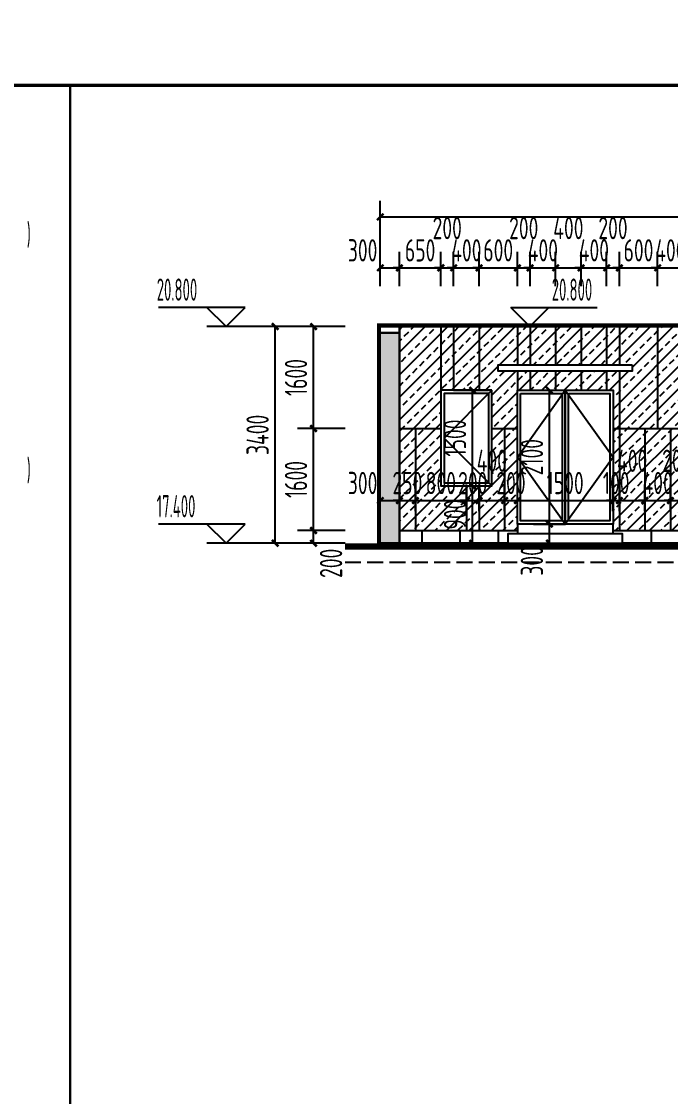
# Model space of a CAD drawing. Extents: x -863035 to 270371, y -8918 to 240488.
# Drawn here: x -256410 to -246231, y 155304 to 172177 of the extents above; entities that cross this region are included whole.
import ezdxf

# ---------------------------------------------------------------- set-up
doc = ezdxf.new("R2010")
doc.units = 0
doc.header["$LTSCALE"] = 1000
doc.header["$MEASUREMENT"] = 0
doc.linetypes.add('109-34 轴网$0$L1$0$$AUDIT_BAD_LTYPE1', pattern=[0])
doc.linetypes.add('DASH', pattern=[0.35, 0.25, -0.1])
for name, color, linetype in [('01-标注_尺寸', 124, 'Continuous'), ('01-标注_标高', 200, 'Continuous'), ('02-TEXT_标注', 130, 'Continuous'), ('05-填充_156', 156, 'Continuous'), ('05-填充_18', 18, 'Continuous'), ('A-C_窗', 140, 'Continuous'), ('E-墙面分格', 146, 'Continuous'), ('E-立面轮廓', 241, 'Continuous')]:
    doc.layers.add(name, color=color, linetype=linetype)
doc.layers.add('04-不打印_辅助线', color=165, linetype='Continuous', plot=False)
doc.styles.add('_TCH_DIM', font='ROS1', dxfattribs={"width": 0.75, "bigfont": 'JD'})
doc.styles.add('_TCH_DIM_T3', font='ROS1', dxfattribs={"width": 0.75, "bigfont": 'JD'})
doc.dimstyles.new('_TCH_ARCH&&100', dxfattribs={"dimtxt": 350, "dimasz": 100, "dimexe": 250, "dimexo": 300, "dimgap": 100, "dimtad": 1, "dimdec": 0, "dimzin": 0, "dimdsep": 46, "dimtxsty": '_TCH_DIM_T3', "dimblk": 'ARCHTICK', "dimcen": 0.09, "dimclrt": 7, "dimazin": 2, "dimtfac": 1, "dimtdec": 0, "dimtix": 1, "dimtmove": 2, "dimatfit": 3, "dimfxl": 0, "dimtolj": 1, "dimtzin": 0, "dimarcsym": 0})

# ---------------------------------------------------------------- blocks, each defined once
blk = doc.blocks.new('hgrsjhytd')
at = {"layer": '02-TEXT_标注', "style": '_TCH_DIM', "width": 0.5625}
for p in [(56088.7, -2513.3), (56088.7, -6213.3)]:
    blk.add_text(')', height=350, dxfattribs=at).set_placement(p)
blk = doc.blocks.new('JDLKSAJDLAKSDOW')
at = {"layer": 'A-C_窗', "linetype": '109-34 轴网$0$L1$0$$AUDIT_BAD_LTYPE1'}
for points in [[(-318024, 268749), (-318824, 268749), (-318824, 267249), (-318024, 267249)], [(-318074, 268699), (-318774, 268699), (-318774, 267299), (-318074, 267299)]]:
    blk.add_lwpolyline(points, close=True, dxfattribs=at)
blk.add_lwpolyline([(-318024, 268749), (-318774, 267999), (-318024, 267249)], dxfattribs=at)
blk = doc.blocks.new('AHSKLJDHOWIDJA')
blk.add_wipeout([(-314594, 266699), (-312794, 266699), (-312794, 266849), (-312944, 266849), (-312944, 269099), (-314444, 269099), (-314444, 266849), (-314594, 266849)]).dxf.layer = 'A-C_窗'
at = {"layer": 'A-C_窗', "linetype": '109-34 轴网$0$L1$0$$AUDIT_BAD_LTYPE1'}
for points in [[(-313694, 269099), (-312944, 268049), (-313694, 266999), (-314444, 268049), (-313694, 269099), (-313694, 266999)], [(-312944, 266849), (-312944, 266999), (-314444, 266999), (-314444, 266849)]]:
    blk.add_lwpolyline(points, dxfattribs=at)
for points in [[(-314444, 269099), (-313694, 269099), (-313694, 266999), (-314444, 266999)], [(-314394, 269049), (-313744, 269049), (-313744, 267049), (-314394, 267049)], [(-313694, 269099), (-312944, 269099), (-312944, 266999), (-313694, 266999)], [(-313644, 269049), (-312994, 269049), (-312994, 267049), (-313644, 267049)]]:
    blk.add_lwpolyline(points, close=True, dxfattribs=at)
at = {"layer": 'A-C_窗'}
blk.add_lwpolyline([(-312794, 266699), (-312794, 266849), (-314594, 266849), (-314594, 266699), (-312794, 266699)], dxfattribs=at)
blk = doc.blocks.new('图框-A1+1-4')
for points, const_width in [([(0, 0), (1051, 0), (1051, 594), (0, 594)], 0.05), ([(976, 584), (25, 584), (25, 10), (976, 10)], 0.5)]:
    blk.add_lwpolyline(points, close=True, dxfattribs=dict(const_width=const_width))
blk = doc.blocks.new('_ArchTick')
at = {"color": 0, "linetype": 'ByBlock', "const_width": 0.4}
blk.add_lwpolyline([(-0.5, -0.5), (0.5, 0.5)], dxfattribs=at)
blk = doc.blocks.new('*D328')
at = {"layer": '01-标注_尺寸', "color": 0, "lineweight": -2, "transparency": 16777216}
for p, q in [((-251939, 167389), (-252682, 167389)), ((-252432, 163989), (-252432, 167389)), ((-251939, 163989), (-252682, 163989))]:
    blk.add_line(p, q, dxfattribs=at)
at = {"layer": 'Defpoints', "color": 0, "transparency": 16777216}
for p in [(-252432, 167389), (-251639, 167389), (-251639, 163989)]:
    blk.add_point(p, dxfattribs=at)
at = {"layer": '01-标注_尺寸', "color": 0, "lineweight": -2, "transparency": 16777216, "xscale": 100, "yscale": 100, "zscale": 100}
for p, rotation in [((-252432, 167389), 90), ((-252432, 163989), 270)]:
    blk.add_blockref('_ArchTick', p, dxfattribs=dict(at, rotation=rotation))
at = {"layer": '01-标注_尺寸', "color": 7, "transparency": 16777216, "insert": (-252707, 165689), "char_height": 350, "attachment_point": 5, "rotation": 90, "style": '_TCH_DIM_T3'}
blk.add_mtext('\\A1;3400', dxfattribs=at)
blk = doc.blocks.new('*D329')
at = {"layer": '01-标注_尺寸', "color": 0, "lineweight": -2, "transparency": 16777216}
for p, q in [((-251336, 164189), (-252080, 164189)), ((-251830, 163989), (-251830, 164189)), ((-251336, 163989), (-252080, 163989))]:
    blk.add_line(p, q, dxfattribs=at)
at = {"layer": 'Defpoints', "color": 0, "transparency": 16777216}
for p in [(-251830, 164189), (-251036, 164189), (-251036, 163989)]:
    blk.add_point(p, dxfattribs=at)
at = {"layer": '01-标注_尺寸', "color": 0, "lineweight": -2, "transparency": 16777216, "xscale": 100, "yscale": 100, "zscale": 100}
for p, rotation in [((-251830, 164189), 90), ((-251830, 163989), 270)]:
    blk.add_blockref('_ArchTick', p, dxfattribs=dict(at, rotation=rotation))
at = {"layer": '01-标注_尺寸', "color": 7, "transparency": 16777216, "insert": (-251555, 163673), "char_height": 350, "attachment_point": 5, "rotation": 90, "style": '_TCH_DIM_T3'}
blk.add_mtext('\\A1;200', dxfattribs=at)
blk = doc.blocks.new('*D330')
at = {"layer": '01-标注_尺寸', "color": 0, "lineweight": -2, "transparency": 16777216}
for p, q in [((-251336, 165789), (-252080, 165789)), ((-251830, 164189), (-251830, 165789)), ((-251336, 164189), (-252080, 164189))]:
    blk.add_line(p, q, dxfattribs=at)
at = {"layer": 'Defpoints', "color": 0, "transparency": 16777216}
for p in [(-251830, 165789), (-251036, 165789), (-251036, 164189)]:
    blk.add_point(p, dxfattribs=at)
at = {"layer": '01-标注_尺寸', "color": 0, "lineweight": -2, "transparency": 16777216, "xscale": 100, "yscale": 100, "zscale": 100}
for p, rotation in [((-251830, 165789), 90), ((-251830, 164189), 270)]:
    blk.add_blockref('_ArchTick', p, dxfattribs=dict(at, rotation=rotation))
at = {"layer": '01-标注_尺寸', "color": 7, "transparency": 16777216, "insert": (-252105, 164989), "char_height": 350, "attachment_point": 5, "rotation": 90, "style": '_TCH_DIM_T3'}
blk.add_mtext('\\A1;1600', dxfattribs=at)
blk = doc.blocks.new('*D331')
at = {"layer": '01-标注_尺寸', "color": 0, "lineweight": -2, "transparency": 16777216}
for p, q in [((-251336, 167389), (-252080, 167389)), ((-251830, 165789), (-251830, 167389)), ((-251336, 165789), (-252080, 165789))]:
    blk.add_line(p, q, dxfattribs=at)
at = {"layer": 'Defpoints', "color": 0, "transparency": 16777216}
for p in [(-251830, 167389), (-251036, 167389), (-251036, 165789)]:
    blk.add_point(p, dxfattribs=at)
at = {"layer": '01-标注_尺寸', "color": 0, "lineweight": -2, "transparency": 16777216, "xscale": 100, "yscale": 100, "zscale": 100}
for p, rotation in [((-251830, 167389), 90), ((-251830, 165789), 270)]:
    blk.add_blockref('_ArchTick', p, dxfattribs=dict(at, rotation=rotation))
at = {"layer": '01-标注_尺寸', "color": 7, "transparency": 16777216, "insert": (-252105, 166589), "char_height": 350, "attachment_point": 5, "rotation": 90, "style": '_TCH_DIM_T3'}
blk.add_mtext('\\A1;1600', dxfattribs=at)
blk = doc.blocks.new('*D391')
at = {"layer": '01-标注_尺寸', "color": 0, "lineweight": -2, "transparency": 16777216}
for p, q in [((-250783, 164489), (-250783, 164908)), ((-250483, 164489), (-250483, 164908)), ((-250783, 164658), (-250483, 164658))]:
    blk.add_line(p, q, dxfattribs=at)
at = {"layer": 'Defpoints', "color": 0, "transparency": 16777216}
for p in [(-250483, 164658), (-250783, 164189), (-250483, 164189)]:
    blk.add_point(p, dxfattribs=at)
at = {"layer": '01-标注_尺寸', "color": 0, "lineweight": -2, "transparency": 16777216, "xscale": 100, "yscale": 100, "zscale": 100, "rotation": 180}
blk.add_blockref('_ArchTick', (-250783, 164658), dxfattribs=at)
at = {"layer": '01-标注_尺寸', "color": 0, "lineweight": -2, "transparency": 16777216, "xscale": 100, "yscale": 100, "zscale": 100}
blk.add_blockref('_ArchTick', (-250483, 164658), dxfattribs=at)
at = {"layer": '01-标注_尺寸', "color": 7, "transparency": 16777216, "insert": (-251060, 164933), "char_height": 350, "attachment_point": 5, "style": '_TCH_DIM_T3'}
blk.add_mtext('\\A1;300', dxfattribs=at)
blk = doc.blocks.new('*D392')
at = {"layer": '01-标注_尺寸', "color": 0, "lineweight": -2, "transparency": 16777216}
for p, q in [((-250483, 164489), (-250483, 164908)), ((-250233, 164489), (-250233, 164908)), ((-250483, 164658), (-250583, 164658)), ((-250483, 164658), (-250233, 164658)), ((-250233, 164658), (-250133, 164658))]:
    blk.add_line(p, q, dxfattribs=at)
at = {"layer": 'Defpoints', "color": 0, "transparency": 16777216}
for p in [(-250233, 164658), (-250483, 164189), (-250233, 164189)]:
    blk.add_point(p, dxfattribs=at)
at = {"layer": '01-标注_尺寸', "color": 0, "lineweight": -2, "transparency": 16777216, "xscale": 100, "yscale": 100, "zscale": 100}
blk.add_blockref('_ArchTick', (-250483, 164658), dxfattribs=at)
at = {"layer": '01-标注_尺寸', "color": 0, "lineweight": -2, "transparency": 16777216, "xscale": 100, "yscale": 100, "zscale": 100, "rotation": 180}
blk.add_blockref('_ArchTick', (-250233, 164658), dxfattribs=at)
at = {"layer": '01-标注_尺寸', "color": 7, "transparency": 16777216, "insert": (-250358, 164933), "char_height": 350, "attachment_point": 5, "style": '_TCH_DIM_T3'}
blk.add_mtext('\\A1;250', dxfattribs=at)
blk = doc.blocks.new('*D393')
at = {"layer": '01-标注_尺寸', "color": 0, "lineweight": -2, "transparency": 16777216}
for p, q in [((-250233, 164489), (-250233, 164908)), ((-249433, 164489), (-249433, 164908)), ((-250233, 164658), (-249433, 164658))]:
    blk.add_line(p, q, dxfattribs=at)
at = {"layer": 'Defpoints', "color": 0, "transparency": 16777216}
for p in [(-249433, 164658), (-250233, 164189), (-249433, 164189)]:
    blk.add_point(p, dxfattribs=at)
at = {"layer": '01-标注_尺寸', "color": 0, "lineweight": -2, "transparency": 16777216, "xscale": 100, "yscale": 100, "zscale": 100, "rotation": 180}
blk.add_blockref('_ArchTick', (-250233, 164658), dxfattribs=at)
at = {"layer": '01-标注_尺寸', "color": 0, "lineweight": -2, "transparency": 16777216, "xscale": 100, "yscale": 100, "zscale": 100}
blk.add_blockref('_ArchTick', (-249433, 164658), dxfattribs=at)
at = {"layer": '01-标注_尺寸', "color": 7, "transparency": 16777216, "insert": (-249833, 164933), "char_height": 350, "attachment_point": 5, "style": '_TCH_DIM_T3'}
blk.add_mtext('\\A1;800', dxfattribs=at)
blk = doc.blocks.new('*D394')
at = {"layer": '01-标注_尺寸', "color": 0, "lineweight": -2, "transparency": 16777216}
for p, q in [((-249433, 164489), (-249433, 164908)), ((-249233, 164489), (-249233, 164908)), ((-249433, 164658), (-249533, 164658)), ((-249433, 164658), (-249233, 164658)), ((-249233, 164658), (-249133, 164658))]:
    blk.add_line(p, q, dxfattribs=at)
at = {"layer": 'Defpoints', "color": 0, "transparency": 16777216}
for p in [(-249233, 164658), (-249433, 164189), (-249233, 164189)]:
    blk.add_point(p, dxfattribs=at)
at = {"layer": '01-标注_尺寸', "color": 0, "lineweight": -2, "transparency": 16777216, "xscale": 100, "yscale": 100, "zscale": 100}
blk.add_blockref('_ArchTick', (-249433, 164658), dxfattribs=at)
at = {"layer": '01-标注_尺寸', "color": 0, "lineweight": -2, "transparency": 16777216, "xscale": 100, "yscale": 100, "zscale": 100, "rotation": 180}
blk.add_blockref('_ArchTick', (-249233, 164658), dxfattribs=at)
at = {"layer": '01-标注_尺寸', "color": 7, "transparency": 16777216, "insert": (-249333, 164933), "char_height": 350, "attachment_point": 5, "style": '_TCH_DIM_T3'}
blk.add_mtext('\\A1;200', dxfattribs=at)
blk = doc.blocks.new('*D395')
at = {"layer": '01-标注_尺寸', "color": 0, "lineweight": -2, "transparency": 16777216}
for p, q in [((-249233, 164489), (-249233, 164908)), ((-248833, 164489), (-248833, 164908)), ((-249233, 164658), (-248833, 164658))]:
    blk.add_line(p, q, dxfattribs=at)
at = {"layer": 'Defpoints', "color": 0, "transparency": 16777216}
for p in [(-248833, 164658), (-249233, 164189), (-248833, 164189)]:
    blk.add_point(p, dxfattribs=at)
at = {"layer": '01-标注_尺寸', "color": 0, "lineweight": -2, "transparency": 16777216, "xscale": 100, "yscale": 100, "zscale": 100, "rotation": 180}
blk.add_blockref('_ArchTick', (-249233, 164658), dxfattribs=at)
at = {"layer": '01-标注_尺寸', "color": 0, "lineweight": -2, "transparency": 16777216, "xscale": 100, "yscale": 100, "zscale": 100}
blk.add_blockref('_ArchTick', (-248833, 164658), dxfattribs=at)
at = {"layer": '01-标注_尺寸', "color": 7, "transparency": 16777216, "insert": (-249033, 165283), "char_height": 350, "attachment_point": 5, "style": '_TCH_DIM_T3'}
blk.add_mtext('\\A1;400', dxfattribs=at)
blk = doc.blocks.new('*D396')
at = {"layer": '01-标注_尺寸', "color": 0, "lineweight": -2, "transparency": 16777216}
for p, q in [((-248833, 164489), (-248833, 164908)), ((-248633, 164489), (-248633, 164908)), ((-248833, 164658), (-248933, 164658)), ((-248833, 164658), (-248633, 164658)), ((-248633, 164658), (-248533, 164658))]:
    blk.add_line(p, q, dxfattribs=at)
at = {"layer": 'Defpoints', "color": 0, "transparency": 16777216}
for p in [(-248633, 164658), (-248833, 164189), (-248633, 164189)]:
    blk.add_point(p, dxfattribs=at)
at = {"layer": '01-标注_尺寸', "color": 0, "lineweight": -2, "transparency": 16777216, "xscale": 100, "yscale": 100, "zscale": 100}
blk.add_blockref('_ArchTick', (-248833, 164658), dxfattribs=at)
at = {"layer": '01-标注_尺寸', "color": 0, "lineweight": -2, "transparency": 16777216, "xscale": 100, "yscale": 100, "zscale": 100, "rotation": 180}
blk.add_blockref('_ArchTick', (-248633, 164658), dxfattribs=at)
at = {"layer": '01-标注_尺寸', "color": 7, "transparency": 16777216, "insert": (-248733, 164933), "char_height": 350, "attachment_point": 5, "style": '_TCH_DIM_T3'}
blk.add_mtext('\\A1;200', dxfattribs=at)
blk = doc.blocks.new('*D397')
at = {"layer": '01-标注_尺寸', "color": 0, "lineweight": -2, "transparency": 16777216}
for p, q in [((-248633, 164489), (-248633, 164908)), ((-247133, 164489), (-247133, 164908)), ((-248633, 164658), (-247133, 164658))]:
    blk.add_line(p, q, dxfattribs=at)
at = {"layer": 'Defpoints', "color": 0, "transparency": 16777216}
for p in [(-247133, 164658), (-248633, 164189), (-247133, 164189)]:
    blk.add_point(p, dxfattribs=at)
at = {"layer": '01-标注_尺寸', "color": 0, "lineweight": -2, "transparency": 16777216, "xscale": 100, "yscale": 100, "zscale": 100, "rotation": 180}
blk.add_blockref('_ArchTick', (-248633, 164658), dxfattribs=at)
at = {"layer": '01-标注_尺寸', "color": 0, "lineweight": -2, "transparency": 16777216, "xscale": 100, "yscale": 100, "zscale": 100}
blk.add_blockref('_ArchTick', (-247133, 164658), dxfattribs=at)
at = {"layer": '01-标注_尺寸', "color": 7, "transparency": 16777216, "insert": (-247883, 164933), "char_height": 350, "attachment_point": 5, "style": '_TCH_DIM_T3'}
blk.add_mtext('\\A1;1500', dxfattribs=at)
blk = doc.blocks.new('*D398')
at = {"layer": '01-标注_尺寸', "color": 0, "lineweight": -2, "transparency": 16777216}
for p, q in [((-247133, 164489), (-247133, 164908)), ((-247033, 164489), (-247033, 164908)), ((-247133, 164658), (-247233, 164658)), ((-247133, 164658), (-247033, 164658)), ((-247033, 164658), (-246933, 164658))]:
    blk.add_line(p, q, dxfattribs=at)
at = {"layer": 'Defpoints', "color": 0, "transparency": 16777216}
for p in [(-247033, 164658), (-247133, 164189), (-247033, 164189)]:
    blk.add_point(p, dxfattribs=at)
at = {"layer": '01-标注_尺寸', "color": 0, "lineweight": -2, "transparency": 16777216, "xscale": 100, "yscale": 100, "zscale": 100}
blk.add_blockref('_ArchTick', (-247133, 164658), dxfattribs=at)
at = {"layer": '01-标注_尺寸', "color": 0, "lineweight": -2, "transparency": 16777216, "xscale": 100, "yscale": 100, "zscale": 100, "rotation": 180}
blk.add_blockref('_ArchTick', (-247033, 164658), dxfattribs=at)
at = {"layer": '01-标注_尺寸', "color": 7, "transparency": 16777216, "insert": (-247083, 164933), "char_height": 350, "attachment_point": 5, "style": '_TCH_DIM_T3'}
blk.add_mtext('\\A1;100', dxfattribs=at)
blk = doc.blocks.new('*D399')
at = {"layer": '01-标注_尺寸', "color": 0, "lineweight": -2, "transparency": 16777216}
for p, q in [((-247033, 164489), (-247033, 164908)), ((-246633, 164489), (-246633, 164908)), ((-247033, 164658), (-246633, 164658))]:
    blk.add_line(p, q, dxfattribs=at)
at = {"layer": 'Defpoints', "color": 0, "transparency": 16777216}
for p in [(-246633, 164658), (-247033, 164189), (-246633, 164189)]:
    blk.add_point(p, dxfattribs=at)
at = {"layer": '01-标注_尺寸', "color": 0, "lineweight": -2, "transparency": 16777216, "xscale": 100, "yscale": 100, "zscale": 100, "rotation": 180}
blk.add_blockref('_ArchTick', (-247033, 164658), dxfattribs=at)
at = {"layer": '01-标注_尺寸', "color": 0, "lineweight": -2, "transparency": 16777216, "xscale": 100, "yscale": 100, "zscale": 100}
blk.add_blockref('_ArchTick', (-246633, 164658), dxfattribs=at)
at = {"layer": '01-标注_尺寸', "color": 7, "transparency": 16777216, "insert": (-246833, 165283), "char_height": 350, "attachment_point": 5, "style": '_TCH_DIM_T3'}
blk.add_mtext('\\A1;400', dxfattribs=at)
blk = doc.blocks.new('*D400')
at = {"layer": '01-标注_尺寸', "color": 0, "lineweight": -2, "transparency": 16777216}
for p, q in [((-246633, 164489), (-246633, 164908)), ((-246233, 164489), (-246233, 164908)), ((-246633, 164658), (-246733, 164658)), ((-246633, 164658), (-246233, 164658)), ((-246233, 164658), (-246133, 164658))]:
    blk.add_line(p, q, dxfattribs=at)
at = {"layer": 'Defpoints', "color": 0, "transparency": 16777216}
for p in [(-246233, 164658), (-246633, 164189), (-246233, 164189)]:
    blk.add_point(p, dxfattribs=at)
at = {"layer": '01-标注_尺寸', "color": 0, "lineweight": -2, "transparency": 16777216, "xscale": 100, "yscale": 100, "zscale": 100}
blk.add_blockref('_ArchTick', (-246633, 164658), dxfattribs=at)
at = {"layer": '01-标注_尺寸', "color": 0, "lineweight": -2, "transparency": 16777216, "xscale": 100, "yscale": 100, "zscale": 100, "rotation": 180}
blk.add_blockref('_ArchTick', (-246233, 164658), dxfattribs=at)
at = {"layer": '01-标注_尺寸', "color": 7, "transparency": 16777216, "insert": (-246433, 164933), "char_height": 350, "attachment_point": 5, "style": '_TCH_DIM_T3'}
blk.add_mtext('\\A1;400', dxfattribs=at)
blk = doc.blocks.new('*D401')
at = {"layer": '01-标注_尺寸', "color": 0, "lineweight": -2, "transparency": 16777216}
for p, q in [((-246233, 164489), (-246233, 164908)), ((-246033, 164489), (-246033, 164908)), ((-246233, 164658), (-246333, 164658)), ((-246233, 164658), (-246033, 164658)), ((-246033, 164658), (-245933, 164658))]:
    blk.add_line(p, q, dxfattribs=at)
at = {"layer": 'Defpoints', "color": 0, "transparency": 16777216}
for p in [(-246033, 164658), (-246233, 164189), (-246033, 164189)]:
    blk.add_point(p, dxfattribs=at)
at = {"layer": '01-标注_尺寸', "color": 0, "lineweight": -2, "transparency": 16777216, "xscale": 100, "yscale": 100, "zscale": 100}
blk.add_blockref('_ArchTick', (-246233, 164658), dxfattribs=at)
at = {"layer": '01-标注_尺寸', "color": 0, "lineweight": -2, "transparency": 16777216, "xscale": 100, "yscale": 100, "zscale": 100, "rotation": 180}
blk.add_blockref('_ArchTick', (-246033, 164658), dxfattribs=at)
at = {"layer": '01-标注_尺寸', "color": 7, "transparency": 16777216, "insert": (-246133, 165283), "char_height": 350, "attachment_point": 5, "style": '_TCH_DIM_T3'}
blk.add_mtext('\\A1;200', dxfattribs=at)
blk = doc.blocks.new('*D510')
at = {"layer": '01-标注_尺寸', "color": 0, "lineweight": -2, "transparency": 16777216}
for p, q in [((-250783, 168324), (-250783, 169360)), ((-232383, 168324), (-232383, 169360)), ((-250783, 169110), (-232383, 169110))]:
    blk.add_line(p, q, dxfattribs=at)
at = {"layer": 'Defpoints', "color": 0, "transparency": 16777216}
for p in [(-232383, 169110), (-250783, 168024), (-232383, 168024)]:
    blk.add_point(p, dxfattribs=at)
at = {"layer": '01-标注_尺寸', "color": 0, "lineweight": -2, "transparency": 16777216, "xscale": 100, "yscale": 100, "zscale": 100, "rotation": 180}
blk.add_blockref('_ArchTick', (-250783, 169110), dxfattribs=at)
at = {"layer": '01-标注_尺寸', "color": 0, "lineweight": -2, "transparency": 16777216, "xscale": 100, "yscale": 100, "zscale": 100}
blk.add_blockref('_ArchTick', (-232383, 169110), dxfattribs=at)
at = {"layer": '01-标注_尺寸', "color": 7, "transparency": 16777216, "insert": (-241583, 169385), "char_height": 350, "attachment_point": 5, "style": '_TCH_DIM_T3'}
blk.add_mtext('\\A1;18400', dxfattribs=at)
blk = doc.blocks.new('*D511')
at = {"layer": '01-标注_尺寸', "color": 0, "lineweight": -2, "transparency": 16777216}
for p, q in [((-250783, 168024), (-250783, 168560)), ((-250483, 168024), (-250483, 168560)), ((-250783, 168310), (-250483, 168310))]:
    blk.add_line(p, q, dxfattribs=at)
at = {"layer": 'Defpoints', "color": 0, "transparency": 16777216}
for p in [(-250483, 168310), (-250783, 167724), (-250483, 167724)]:
    blk.add_point(p, dxfattribs=at)
at = {"layer": '01-标注_尺寸', "color": 0, "lineweight": -2, "transparency": 16777216, "xscale": 100, "yscale": 100, "zscale": 100, "rotation": 180}
blk.add_blockref('_ArchTick', (-250783, 168310), dxfattribs=at)
at = {"layer": '01-标注_尺寸', "color": 0, "lineweight": -2, "transparency": 16777216, "xscale": 100, "yscale": 100, "zscale": 100}
blk.add_blockref('_ArchTick', (-250483, 168310), dxfattribs=at)
at = {"layer": '01-标注_尺寸', "color": 7, "transparency": 16777216, "insert": (-251060, 168585), "char_height": 350, "attachment_point": 5, "style": '_TCH_DIM_T3'}
blk.add_mtext('\\A1;300', dxfattribs=at)
blk = doc.blocks.new('*D512')
at = {"layer": '01-标注_尺寸', "color": 0, "lineweight": -2, "transparency": 16777216}
for p, q in [((-250483, 168024), (-250483, 168560)), ((-249833, 168024), (-249833, 168560)), ((-250483, 168310), (-250583, 168310)), ((-250483, 168310), (-249833, 168310)), ((-249833, 168310), (-249733, 168310))]:
    blk.add_line(p, q, dxfattribs=at)
at = {"layer": 'Defpoints', "color": 0, "transparency": 16777216}
for p in [(-249833, 168310), (-250483, 167724), (-249833, 167724)]:
    blk.add_point(p, dxfattribs=at)
at = {"layer": '01-标注_尺寸', "color": 0, "lineweight": -2, "transparency": 16777216, "xscale": 100, "yscale": 100, "zscale": 100}
blk.add_blockref('_ArchTick', (-250483, 168310), dxfattribs=at)
at = {"layer": '01-标注_尺寸', "color": 0, "lineweight": -2, "transparency": 16777216, "xscale": 100, "yscale": 100, "zscale": 100, "rotation": 180}
blk.add_blockref('_ArchTick', (-249833, 168310), dxfattribs=at)
at = {"layer": '01-标注_尺寸', "color": 7, "transparency": 16777216, "insert": (-250158, 168585), "char_height": 350, "attachment_point": 5, "style": '_TCH_DIM_T3'}
blk.add_mtext('\\A1;650', dxfattribs=at)
blk = doc.blocks.new('*D513')
at = {"layer": '01-标注_尺寸', "color": 0, "lineweight": -2, "transparency": 16777216}
for p, q in [((-249833, 168024), (-249833, 168560)), ((-249633, 168024), (-249633, 168560)), ((-249833, 168310), (-249933, 168310)), ((-249833, 168310), (-249633, 168310)), ((-249633, 168310), (-249533, 168310))]:
    blk.add_line(p, q, dxfattribs=at)
at = {"layer": 'Defpoints', "color": 0, "transparency": 16777216}
for p in [(-249633, 168310), (-249833, 167724), (-249633, 167724)]:
    blk.add_point(p, dxfattribs=at)
at = {"layer": '01-标注_尺寸', "color": 0, "lineweight": -2, "transparency": 16777216, "xscale": 100, "yscale": 100, "zscale": 100}
blk.add_blockref('_ArchTick', (-249833, 168310), dxfattribs=at)
at = {"layer": '01-标注_尺寸', "color": 0, "lineweight": -2, "transparency": 16777216, "xscale": 100, "yscale": 100, "zscale": 100, "rotation": 180}
blk.add_blockref('_ArchTick', (-249633, 168310), dxfattribs=at)
at = {"layer": '01-标注_尺寸', "color": 7, "transparency": 16777216, "insert": (-249733, 168935), "char_height": 350, "attachment_point": 5, "style": '_TCH_DIM_T3'}
blk.add_mtext('\\A1;200', dxfattribs=at)
blk = doc.blocks.new('*D514')
at = {"layer": '01-标注_尺寸', "color": 0, "lineweight": -2, "transparency": 16777216}
for p, q in [((-249633, 168024), (-249633, 168560)), ((-249233, 168024), (-249233, 168560)), ((-249633, 168310), (-249733, 168310)), ((-249633, 168310), (-249233, 168310)), ((-249233, 168310), (-249133, 168310))]:
    blk.add_line(p, q, dxfattribs=at)
at = {"layer": 'Defpoints', "color": 0, "transparency": 16777216}
for p in [(-249233, 168310), (-249633, 167724), (-249233, 167724)]:
    blk.add_point(p, dxfattribs=at)
at = {"layer": '01-标注_尺寸', "color": 0, "lineweight": -2, "transparency": 16777216, "xscale": 100, "yscale": 100, "zscale": 100}
blk.add_blockref('_ArchTick', (-249633, 168310), dxfattribs=at)
at = {"layer": '01-标注_尺寸', "color": 0, "lineweight": -2, "transparency": 16777216, "xscale": 100, "yscale": 100, "zscale": 100, "rotation": 180}
blk.add_blockref('_ArchTick', (-249233, 168310), dxfattribs=at)
at = {"layer": '01-标注_尺寸', "color": 7, "transparency": 16777216, "insert": (-249433, 168585), "char_height": 350, "attachment_point": 5, "style": '_TCH_DIM_T3'}
blk.add_mtext('\\A1;400', dxfattribs=at)
blk = doc.blocks.new('*D515')
at = {"layer": '01-标注_尺寸', "color": 0, "lineweight": -2, "transparency": 16777216}
for p, q in [((-249233, 168024), (-249233, 168560)), ((-248633, 168024), (-248633, 168560)), ((-249233, 168310), (-249333, 168310)), ((-249233, 168310), (-248633, 168310)), ((-248633, 168310), (-248533, 168310))]:
    blk.add_line(p, q, dxfattribs=at)
at = {"layer": 'Defpoints', "color": 0, "transparency": 16777216}
for p in [(-248633, 168310), (-249233, 167724), (-248633, 167724)]:
    blk.add_point(p, dxfattribs=at)
at = {"layer": '01-标注_尺寸', "color": 0, "lineweight": -2, "transparency": 16777216, "xscale": 100, "yscale": 100, "zscale": 100}
blk.add_blockref('_ArchTick', (-249233, 168310), dxfattribs=at)
at = {"layer": '01-标注_尺寸', "color": 0, "lineweight": -2, "transparency": 16777216, "xscale": 100, "yscale": 100, "zscale": 100, "rotation": 180}
blk.add_blockref('_ArchTick', (-248633, 168310), dxfattribs=at)
at = {"layer": '01-标注_尺寸', "color": 7, "transparency": 16777216, "insert": (-248933, 168585), "char_height": 350, "attachment_point": 5, "style": '_TCH_DIM_T3'}
blk.add_mtext('\\A1;600', dxfattribs=at)
blk = doc.blocks.new('*D516')
at = {"layer": '01-标注_尺寸', "color": 0, "lineweight": -2, "transparency": 16777216}
for p, q in [((-248633, 168024), (-248633, 168560)), ((-248433, 168024), (-248433, 168560)), ((-248633, 168310), (-248433, 168310))]:
    blk.add_line(p, q, dxfattribs=at)
at = {"layer": 'Defpoints', "color": 0, "transparency": 16777216}
for p in [(-248433, 168310), (-248633, 167724), (-248433, 167724)]:
    blk.add_point(p, dxfattribs=at)
at = {"layer": '01-标注_尺寸', "color": 0, "lineweight": -2, "transparency": 16777216, "xscale": 100, "yscale": 100, "zscale": 100, "rotation": 180}
blk.add_blockref('_ArchTick', (-248633, 168310), dxfattribs=at)
at = {"layer": '01-标注_尺寸', "color": 0, "lineweight": -2, "transparency": 16777216, "xscale": 100, "yscale": 100, "zscale": 100}
blk.add_blockref('_ArchTick', (-248433, 168310), dxfattribs=at)
at = {"layer": '01-标注_尺寸', "color": 7, "transparency": 16777216, "insert": (-248533, 168935), "char_height": 350, "attachment_point": 5, "style": '_TCH_DIM_T3'}
blk.add_mtext('\\A1;200', dxfattribs=at)
blk = doc.blocks.new('*D517')
at = {"layer": '01-标注_尺寸', "color": 0, "lineweight": -2, "transparency": 16777216}
for p, q in [((-248433, 168024), (-248433, 168560)), ((-248033, 168024), (-248033, 168560)), ((-248433, 168310), (-248533, 168310)), ((-248433, 168310), (-248033, 168310)), ((-248033, 168310), (-247933, 168310))]:
    blk.add_line(p, q, dxfattribs=at)
at = {"layer": 'Defpoints', "color": 0, "transparency": 16777216}
for p in [(-248033, 168310), (-248433, 167724), (-248033, 167724)]:
    blk.add_point(p, dxfattribs=at)
at = {"layer": '01-标注_尺寸', "color": 0, "lineweight": -2, "transparency": 16777216, "xscale": 100, "yscale": 100, "zscale": 100}
blk.add_blockref('_ArchTick', (-248433, 168310), dxfattribs=at)
at = {"layer": '01-标注_尺寸', "color": 0, "lineweight": -2, "transparency": 16777216, "xscale": 100, "yscale": 100, "zscale": 100, "rotation": 180}
blk.add_blockref('_ArchTick', (-248033, 168310), dxfattribs=at)
at = {"layer": '01-标注_尺寸', "color": 7, "transparency": 16777216, "insert": (-248233, 168585), "char_height": 350, "attachment_point": 5, "style": '_TCH_DIM_T3'}
blk.add_mtext('\\A1;400', dxfattribs=at)
blk = doc.blocks.new('*D518')
at = {"layer": '01-标注_尺寸', "color": 0, "lineweight": -2, "transparency": 16777216}
for p, q in [((-248033, 168024), (-248033, 168560)), ((-247633, 168024), (-247633, 168560)), ((-248033, 168310), (-247633, 168310))]:
    blk.add_line(p, q, dxfattribs=at)
at = {"layer": 'Defpoints', "color": 0, "transparency": 16777216}
for p in [(-247633, 168310), (-248033, 167724), (-247633, 167724)]:
    blk.add_point(p, dxfattribs=at)
at = {"layer": '01-标注_尺寸', "color": 0, "lineweight": -2, "transparency": 16777216, "xscale": 100, "yscale": 100, "zscale": 100, "rotation": 180}
blk.add_blockref('_ArchTick', (-248033, 168310), dxfattribs=at)
at = {"layer": '01-标注_尺寸', "color": 0, "lineweight": -2, "transparency": 16777216, "xscale": 100, "yscale": 100, "zscale": 100}
blk.add_blockref('_ArchTick', (-247633, 168310), dxfattribs=at)
at = {"layer": '01-标注_尺寸', "color": 7, "transparency": 16777216, "insert": (-247833, 168935), "char_height": 350, "attachment_point": 5, "style": '_TCH_DIM_T3'}
blk.add_mtext('\\A1;400', dxfattribs=at)
blk = doc.blocks.new('*D519')
at = {"layer": '01-标注_尺寸', "color": 0, "lineweight": -2, "transparency": 16777216}
for p, q in [((-247633, 168024), (-247633, 168560)), ((-247233, 168024), (-247233, 168560)), ((-247633, 168310), (-247733, 168310)), ((-247633, 168310), (-247233, 168310)), ((-247233, 168310), (-247133, 168310))]:
    blk.add_line(p, q, dxfattribs=at)
at = {"layer": 'Defpoints', "color": 0, "transparency": 16777216}
for p in [(-247233, 168310), (-247633, 167724), (-247233, 167724)]:
    blk.add_point(p, dxfattribs=at)
at = {"layer": '01-标注_尺寸', "color": 0, "lineweight": -2, "transparency": 16777216, "xscale": 100, "yscale": 100, "zscale": 100}
blk.add_blockref('_ArchTick', (-247633, 168310), dxfattribs=at)
at = {"layer": '01-标注_尺寸', "color": 0, "lineweight": -2, "transparency": 16777216, "xscale": 100, "yscale": 100, "zscale": 100, "rotation": 180}
blk.add_blockref('_ArchTick', (-247233, 168310), dxfattribs=at)
at = {"layer": '01-标注_尺寸', "color": 7, "transparency": 16777216, "insert": (-247433, 168585), "char_height": 350, "attachment_point": 5, "style": '_TCH_DIM_T3'}
blk.add_mtext('\\A1;400', dxfattribs=at)
blk = doc.blocks.new('*D520')
at = {"layer": '01-标注_尺寸', "color": 0, "lineweight": -2, "transparency": 16777216}
for p, q in [((-247233, 168024), (-247233, 168560)), ((-247033, 168024), (-247033, 168560)), ((-247233, 168310), (-247033, 168310))]:
    blk.add_line(p, q, dxfattribs=at)
at = {"layer": 'Defpoints', "color": 0, "transparency": 16777216}
for p in [(-247033, 168310), (-247233, 167724), (-247033, 167724)]:
    blk.add_point(p, dxfattribs=at)
at = {"layer": '01-标注_尺寸', "color": 0, "lineweight": -2, "transparency": 16777216, "xscale": 100, "yscale": 100, "zscale": 100, "rotation": 180}
blk.add_blockref('_ArchTick', (-247233, 168310), dxfattribs=at)
at = {"layer": '01-标注_尺寸', "color": 0, "lineweight": -2, "transparency": 16777216, "xscale": 100, "yscale": 100, "zscale": 100}
blk.add_blockref('_ArchTick', (-247033, 168310), dxfattribs=at)
at = {"layer": '01-标注_尺寸', "color": 7, "transparency": 16777216, "insert": (-247133, 168935), "char_height": 350, "attachment_point": 5, "style": '_TCH_DIM_T3'}
blk.add_mtext('\\A1;200', dxfattribs=at)
blk = doc.blocks.new('*D521')
at = {"layer": '01-标注_尺寸', "color": 0, "lineweight": -2, "transparency": 16777216}
for p, q in [((-247033, 168024), (-247033, 168560)), ((-246433, 168024), (-246433, 168560)), ((-247033, 168310), (-247133, 168310)), ((-247033, 168310), (-246433, 168310)), ((-246433, 168310), (-246333, 168310))]:
    blk.add_line(p, q, dxfattribs=at)
at = {"layer": 'Defpoints', "color": 0, "transparency": 16777216}
for p in [(-246433, 168310), (-247033, 167724), (-246433, 167724)]:
    blk.add_point(p, dxfattribs=at)
at = {"layer": '01-标注_尺寸', "color": 0, "lineweight": -2, "transparency": 16777216, "xscale": 100, "yscale": 100, "zscale": 100}
blk.add_blockref('_ArchTick', (-247033, 168310), dxfattribs=at)
at = {"layer": '01-标注_尺寸', "color": 0, "lineweight": -2, "transparency": 16777216, "xscale": 100, "yscale": 100, "zscale": 100, "rotation": 180}
blk.add_blockref('_ArchTick', (-246433, 168310), dxfattribs=at)
at = {"layer": '01-标注_尺寸', "color": 7, "transparency": 16777216, "insert": (-246733, 168585), "char_height": 350, "attachment_point": 5, "style": '_TCH_DIM_T3'}
blk.add_mtext('\\A1;600', dxfattribs=at)
blk = doc.blocks.new('*D522')
at = {"layer": '01-标注_尺寸', "color": 0, "lineweight": -2, "transparency": 16777216}
for p, q in [((-246433, 168024), (-246433, 168560)), ((-246033, 168024), (-246033, 168560)), ((-246433, 168310), (-246533, 168310)), ((-246433, 168310), (-246033, 168310)), ((-246033, 168310), (-245933, 168310))]:
    blk.add_line(p, q, dxfattribs=at)
at = {"layer": 'Defpoints', "color": 0, "transparency": 16777216}
for p in [(-246033, 168310), (-246433, 167724), (-246033, 167724)]:
    blk.add_point(p, dxfattribs=at)
at = {"layer": '01-标注_尺寸', "color": 0, "lineweight": -2, "transparency": 16777216, "xscale": 100, "yscale": 100, "zscale": 100}
blk.add_blockref('_ArchTick', (-246433, 168310), dxfattribs=at)
at = {"layer": '01-标注_尺寸', "color": 0, "lineweight": -2, "transparency": 16777216, "xscale": 100, "yscale": 100, "zscale": 100, "rotation": 180}
blk.add_blockref('_ArchTick', (-246033, 168310), dxfattribs=at)
at = {"layer": '01-标注_尺寸', "color": 7, "transparency": 16777216, "insert": (-246233, 168585), "char_height": 350, "attachment_point": 5, "style": '_TCH_DIM_T3'}
blk.add_mtext('\\A1;400', dxfattribs=at)
blk = doc.blocks.new('*D822')
at = {"layer": '01-标注_尺寸', "color": 0, "lineweight": -2, "transparency": 16777216}
for p, q in [((-248380, 166389), (-247880, 166389)), ((-248130, 164289), (-248130, 166389)), ((-248380, 164289), (-247880, 164289))]:
    blk.add_line(p, q, dxfattribs=at)
at = {"layer": 'Defpoints', "color": 0, "transparency": 16777216}
for p in [(-248680, 166389), (-248130, 166389), (-248680, 164289)]:
    blk.add_point(p, dxfattribs=at)
at = {"layer": '01-标注_尺寸', "color": 0, "lineweight": -2, "transparency": 16777216, "xscale": 100, "yscale": 100, "zscale": 100}
for p, rotation in [((-248130, 166389), 90), ((-248130, 164289), 270)]:
    blk.add_blockref('_ArchTick', p, dxfattribs=dict(at, rotation=rotation))
at = {"layer": '01-标注_尺寸', "color": 7, "transparency": 16777216, "insert": (-248405, 165339), "char_height": 350, "attachment_point": 5, "rotation": 90, "style": '_TCH_DIM_T3'}
blk.add_mtext('\\A1;2100', dxfattribs=at)
blk = doc.blocks.new('*D823')
at = {"layer": '01-标注_尺寸', "color": 0, "lineweight": -2, "transparency": 16777216}
for p, q in [((-248380, 164289), (-247880, 164289)), ((-248130, 163989), (-248130, 164289)), ((-248380, 163989), (-247880, 163989))]:
    blk.add_line(p, q, dxfattribs=at)
at = {"layer": 'Defpoints', "color": 0, "transparency": 16777216}
for p in [(-248680, 164289), (-248130, 164289), (-248680, 163989)]:
    blk.add_point(p, dxfattribs=at)
at = {"layer": '01-标注_尺寸', "color": 0, "lineweight": -2, "transparency": 16777216, "xscale": 100, "yscale": 100, "zscale": 100}
for p, rotation in [((-248130, 164289), 90), ((-248130, 163989), 270)]:
    blk.add_blockref('_ArchTick', p, dxfattribs=dict(at, rotation=rotation))
at = {"layer": '01-标注_尺寸', "color": 7, "transparency": 16777216, "insert": (-248405, 163711), "char_height": 350, "attachment_point": 5, "rotation": 90, "style": '_TCH_DIM_T3'}
blk.add_mtext('\\A1;300', dxfattribs=at)
blk = doc.blocks.new('*D824')
at = {"layer": '01-标注_尺寸', "color": 0, "lineweight": -2, "transparency": 16777216}
for p, q in [((-249636, 166389), (-249086, 166389)), ((-249336, 164889), (-249336, 166389)), ((-249636, 164889), (-249086, 164889))]:
    blk.add_line(p, q, dxfattribs=at)
at = {"layer": 'Defpoints', "color": 0, "transparency": 16777216}
for p in [(-249936, 166389), (-249336, 166389), (-249936, 164889)]:
    blk.add_point(p, dxfattribs=at)
at = {"layer": '01-标注_尺寸', "color": 0, "lineweight": -2, "transparency": 16777216, "xscale": 100, "yscale": 100, "zscale": 100}
for p, rotation in [((-249336, 166389), 90), ((-249336, 164889), 270)]:
    blk.add_blockref('_ArchTick', p, dxfattribs=dict(at, rotation=rotation))
at = {"layer": '01-标注_尺寸', "color": 7, "transparency": 16777216, "insert": (-249611, 165639), "char_height": 350, "attachment_point": 5, "rotation": 90, "style": '_TCH_DIM_T3'}
blk.add_mtext('\\A1;1500', dxfattribs=at)
blk = doc.blocks.new('*D825')
at = {"layer": '01-标注_尺寸', "color": 0, "lineweight": -2, "transparency": 16777216}
for p, q in [((-249636, 164889), (-249086, 164889)), ((-249336, 163989), (-249336, 164889)), ((-249636, 163989), (-249086, 163989))]:
    blk.add_line(p, q, dxfattribs=at)
at = {"layer": 'Defpoints', "color": 0, "transparency": 16777216}
for p in [(-249936, 164889), (-249336, 164889), (-249936, 163989)]:
    blk.add_point(p, dxfattribs=at)
at = {"layer": '01-标注_尺寸', "color": 0, "lineweight": -2, "transparency": 16777216, "xscale": 100, "yscale": 100, "zscale": 100}
for p, rotation in [((-249336, 164889), 90), ((-249336, 163989), 270)]:
    blk.add_blockref('_ArchTick', p, dxfattribs=dict(at, rotation=rotation))
at = {"layer": '01-标注_尺寸', "color": 7, "transparency": 16777216, "insert": (-249611, 164439), "char_height": 350, "attachment_point": 5, "rotation": 90, "style": '_TCH_DIM_T3'}
blk.add_mtext('\\A1;900', dxfattribs=at)

msp = doc.modelspace()

# ---------------------------------------------------------------- hatches: boundary and pattern name
at = {"layer": '05-填充_156'}
h = msp.add_hatch(dxfattribs=at)
h.set_pattern_fill('天然石材', color=256, scale=50)
h.set_pattern_definition([(45, (-508611.66, 285744.35), (-176.77677, 176.77677), []), (45, (-508524.72, 285654.6), (-176.77677, 176.77677), [98.68425, -56.391])])
h.paths.add_polyline_path([(-248932.9, 166788.6), (-246832.3, 166788.6), (-246832.3, 166688.6), (-248932.9, 166688.6)], flags=16)
h.paths.add_polyline_path([(-245552.6, 166788.6), (-243732.6, 166788.6), (-243732.6, 166688.6), (-245552.6, 166688.6)], flags=16)
h.paths.add_polyline_path([(-249032.6, 166388.6), (-249032.6, 166388.6), (-249032.6, 166388.6)])
h.paths.add_polyline_path([(-242782.6, 167388.6), (-250482.6, 167388.6), (-250482.6, 164188.6), (-248632.6, 164188.6), (-248632.6, 166388.6), (-247132.6, 166388.6), (-247132.6, 164188.6), (-245132.6, 164188.6), (-245132.6, 166388.6), (-244032.6, 166388.6), (-244032.6, 164188.6), (-243632.6, 164188.6), (-243632.5, 164888.6), (-243632.6, 164888.6), (-243632.6, 166388.6), (-242832.6, 166388.6), (-242832.6, 166388.6), (-242832.6, 165388.6), (-242782.6, 165388.6)])
h.paths.add_polyline_path([(-249832.6, 166388.6), (-249032.6, 166388.6), (-249032.6, 164888.6), (-249832.6, 164888.6)])
at = {"layer": '05-填充_18'}
h = msp.add_hatch(color=256, dxfattribs=at)
h.dxf.hatch_style = 1
h.paths.add_polyline_path([(-250782.6, 167288.6), (-250482.6, 167288.6), (-250482.6, 163988.6), (-250782.6, 163988.6)])

# ---------------------------------------------------------------- linework, layer by layer
at = {"layer": '01-标注_标高'}
for p, q in [((-252902.7, 167688.6), (-254259.2, 167688.6)), ((-253202.7, 167388.6), (-253502.7, 167688.6)), ((-253202.7, 167388.6), (-252902.7, 167688.6)), ((-248438, 167388.6), (-248738, 167688.6)), ((-248738, 167688.6), (-247381.4, 167688.6)), ((-248438, 167388.6), (-248138, 167688.6)), ((-252482.3, 167388.6), (-253502.7, 167388.6)), ((-252902.7, 164288.6), (-254259.2, 164288.6)), ((-253202.7, 163988.6), (-253502.7, 164288.6)), ((-253202.7, 163988.6), (-252902.7, 164288.6)), ((-252482.3, 163988.6), (-253502.7, 163988.6))]:
    msp.add_line(p, q, dxfattribs=at)
at = {"layer": '04-不打印_辅助线'}
for points in [[(-312416, 143674.5), (-255645.6, 143674.5), (-255645.6, 171174.5), (-312416, 171174.5)], [(-230015.6, 171174.5), (-255645.6, 171174.5), (-255645.6, 143892.3), (-230015.6, 143892.3)]]:
    msp.add_lwpolyline(points, close=True, dxfattribs=at)
at = {"layer": 'A-C_窗'}
for p, q in [((-250482.6, 164188.6), (-248632.6, 164188.6)), ((-247133, 164188.6), (-245132.6, 164188.6))]:
    msp.add_line(p, q, dxfattribs=at)
at = {"layer": 'A-C_窗', "linetype": 'DASH'}
msp.add_line((-251336.3, 163688.6), (-231807.9, 163688.6), dxfattribs=at)
at = {"layer": 'A-C_窗'}
for points in [[(-250482.6, 167288.6), (-250782.6, 167288.6), (-250782.6, 167388.6), (-250482.6, 167388.6)], [(-250482.6, 167388.6), (-242782.6, 167388.6), (-242782.6, 163988.6), (-250482.6, 163988.6)], [(-250782.6, 167288.6), (-250482.6, 167288.6), (-250482.6, 163988.6), (-250782.6, 163988.6)]]:
    msp.add_lwpolyline(points, close=True, dxfattribs=at)
at = {"layer": 'A-C_窗', "linetype": '109-34 轴网$0$L1$0$$AUDIT_BAD_LTYPE1'}
msp.add_lwpolyline([(-246832.3, 166788.6), (-246832.3, 166688.6), (-248932.9, 166688.6), (-248932.9, 166788.6)], close=True, dxfattribs=at)
at = {"layer": 'E-墙面分格'}
for p, q in [((-249832.6, 167388.6), (-249832.6, 165788.6)), ((-249632.6, 167388.6), (-249632.6, 166388.6)), ((-249232.6, 167388.6), (-249232.6, 166388.6)), ((-248632.6, 167388.6), (-248632.6, 166788.6)), ((-248432.6, 167388.6), (-248432.6, 166788.6)), ((-248032.6, 167388.6), (-248032.6, 166788.6)), ((-247632.6, 167388.6), (-247632.6, 166788.6)), ((-247232.6, 167388.6), (-247232.6, 166788.6)), ((-247032.6, 167388.6), (-247032.6, 166788.6)), ((-246432.6, 167388.6), (-246432.6, 165788.6)), ((-248632.6, 166688.6), (-248632.6, 165788.6)), ((-248432.6, 166688.6), (-248432.6, 166388.6)), ((-248032.6, 166688.6), (-248032.6, 166388.6)), ((-247632.6, 166688.6), (-247632.6, 166388.6)), ((-247232.6, 166688.6), (-247232.6, 166388.6)), ((-247032.6, 166688.6), (-247032.6, 165788.6)), ((-250482.6, 165788.6), (-249832.6, 165788.6)), ((-250232.6, 165788.6), (-250232.6, 164188.6)), ((-249032.6, 165788.6), (-248632.6, 165788.6)), ((-248832.6, 165788.6), (-248832.6, 164188.6)), ((-247132.6, 165788.6), (-245132.6, 165788.6)), ((-247032.6, 165788.6), (-247032.6, 164188.6)), ((-246632.6, 165788.6), (-246632.6, 164188.6)), ((-246232.6, 165788.6), (-246232.6, 164188.6)), ((-249432.6, 164888.6), (-249432.6, 164188.6)), ((-249232.6, 164888.6), (-249232.6, 164188.6)), ((-250133, 164188.6), (-250133, 163988.6)), ((-249533, 164188.6), (-249533, 163988.6)), ((-248933, 164188.6), (-248933, 163988.6)), ((-247133, 164188.6), (-247133, 164138.6)), ((-246533, 164188.6), (-246533, 163988.6))]:
    msp.add_line(p, q, dxfattribs=at)
at = {"layer": 'E-立面轮廓'}
for points, const_width in [([(-242807.6, 167413.6), (-250807.6, 167413.6), (-250807.6, 163988.6)], 50), ([(-251336.3, 163938.6), (-231807.9, 163938.6)], 100)]:
    msp.add_lwpolyline(points, dxfattribs=dict(at, const_width=const_width))

# ---------------------------------------------------------------- block references
msp.add_blockref('JDLKSAJDLAKSDOW', (68991.2, -102360.8))

# ---------------------------------------------------------------- texts
at = {"layer": '02-TEXT_标注', "style": '_TCH_DIM', "width": 0.5625}
for s, p in [('20.800', (-254289.2, 167793.6)), ('20.800', (-248093.9, 167793.6)), ('17.400', (-254289.2, 164393.6))]:
    msp.add_text(s, height=350, dxfattribs=at).set_placement(p)

# ---------------------------------------------------------------- dimensions: what is measured, and where the dimension line sits
at = {"layer": '01-标注_尺寸'}
for p1, p2, distance, picture, middle in [((-250782.6, 168024.2), (-232382.6, 168024.2), 1085.5, '*D510', (-241582.6, 169384.7)), ((-250482.6, 167724.2), (-249832.6, 167724.2), 585.5, '*D512', (-250157.6, 168584.7)), ((-249632.6, 167724.2), (-249232.6, 167724.2), 585.5, '*D514', (-249432.6, 168584.7)), ((-249232.6, 167724.2), (-248632.6, 167724.2), 585.5, '*D515', (-248932.6, 168584.7)), ((-248432.6, 167724.2), (-248032.6, 167724.2), 585.5, '*D517', (-248232.6, 168584.7)), ((-247632.6, 167724.2), (-247232.6, 167724.2), 585.5, '*D519', (-247432.6, 168584.7)), ((-247032.6, 167724.2), (-246432.6, 167724.2), 585.5, '*D521', (-246732.6, 168584.7)), ((-246432.6, 167724.2), (-246032.6, 167724.2), 585.5, '*D522', (-246232.6, 168584.7)), ((-251638.7, 163988.6), (-251638.7, 167388.6), 793.4, '*D328', (-252707.1, 165688.6)), ((-251036.3, 165788.6), (-251036.3, 167388.6), 793.4, '*D331', (-252104.7, 166588.6)), ((-249936, 164888.6), (-249936, 166388.6), -600, '*D824', (-249611, 165638.6)), ((-251036.3, 164188.6), (-251036.3, 165788.6), 793.4, '*D330', (-252104.7, 164988.6)), ((-250482.6, 164188.6), (-250232.6, 164188.6), 469.3, '*D392', (-250357.6, 164932.9)), ((-250232.6, 164188.6), (-249432.6, 164188.6), 469.3, '*D393', (-249832.6, 164932.9)), ((-249432.6, 164188.6), (-249232.6, 164188.6), 469.3, '*D394', (-249332.6, 164932.9)), ((-246632.6, 164188.6), (-246232.6, 164188.6), 469.3, '*D400', (-246432.6, 164932.9)), ((-249936, 163988.6), (-249936, 164888.6), -600, '*D825', (-249611, 164438.6))]:
    dim = msp.add_aligned_dim(p1=p1, p2=p2, distance=distance, dimstyle='_TCH_ARCH&&100', dxfattribs=at)
    dim.commit()
    dim.dimension.update_dxf_attribs({"geometry": picture, "text_midpoint": middle})
for base, p1, p2, angle, picture, middle in [((-249632.6, 168309.7), (-249832.6, 167724.2), (-249632.6, 167724.2), 0, '*D513', (-249732.6, 168934.7)), ((-248432.6, 168309.7), (-248632.6, 167724.2), (-248432.6, 167724.2), 0, '*D516', (-248532.6, 168934.7)), ((-247632.6, 168309.7), (-248032.6, 167724.2), (-247632.6, 167724.2), 360, '*D518', (-247832.6, 168934.7)), ((-247032.6, 168309.7), (-247232.6, 167724.2), (-247032.6, 167724.2), 0, '*D520', (-247132.6, 168934.7)), ((-250482.6, 168309.7), (-250782.6, 167724.2), (-250482.6, 167724.2), 0, '*D511', (-251059.8, 168584.7)), ((-246032.6, 164657.9), (-246232.6, 164188.6), (-246032.6, 164188.6), 360, '*D401', (-246132.6, 165282.9)), ((-250482.6, 164657.9), (-250782.6, 164188.6), (-250482.6, 164188.6), 360, '*D391', (-251059.8, 164932.9)), ((-251829.7, 164188.6), (-251036.3, 163988.6), (-251036.3, 164188.6), 90, '*D329', (-251554.7, 163672.6))]:
    dim = msp.add_linear_dim(base=base, p1=p1, p2=p2, angle=angle, dimstyle='_TCH_ARCH&&100', dxfattribs=at)
    dim.commit()
    dim.dimension.update_dxf_attribs({"geometry": picture, "text_midpoint": middle, "dimtype": 161})

# ---------------------------------------------------------------- next in the draw order: block references
msp.add_blockref('hgrsjhytd', (-312416, 171174.5))

# ---------------------------------------------------------------- next in the draw order: block references
at = {"xscale": 100, "yscale": 100, "zscale": 100}
msp.add_blockref('图框-A1+1-4', (-314916, 112774.5), dxfattribs=at)

# ---------------------------------------------------------------- next in the draw order: block references
msp.add_blockref('AHSKLJDHOWIDJA', (65811.2, -102710.8))

# ---------------------------------------------------------------- next in the draw order: dimensions: what is measured, and where the dimension line sits
at = {"layer": '01-标注_尺寸'}
for p1, p2, distance, picture, middle in [((-248679.8, 164288.6), (-248679.8, 166388.6), -549.9, '*D822', (-248404.9, 165338.6)), ((-248832.6, 164188.6), (-248632.6, 164188.6), 469.3, '*D396', (-248732.6, 164932.9)), ((-248632.6, 164188.6), (-247132.6, 164188.6), 469.3, '*D397', (-247882.6, 164932.9)), ((-247132.6, 164188.6), (-247032.6, 164188.6), 469.3, '*D398', (-247082.6, 164932.9))]:
    dim = msp.add_aligned_dim(p1=p1, p2=p2, distance=distance, dimstyle='_TCH_ARCH&&100', dxfattribs=at)
    dim.commit()
    dim.dimension.update_dxf_attribs({"geometry": picture, "text_midpoint": middle})
for base, p1, p2, angle, picture, middle in [((-248832.6, 164657.9), (-249232.6, 164188.6), (-248832.6, 164188.6), 360, '*D395', (-249032.6, 165282.9)), ((-246632.6, 164657.9), (-247032.6, 164188.6), (-246632.6, 164188.6), 360, '*D399', (-246832.6, 165282.9)), ((-248129.9, 164288.6), (-248679.8, 163988.6), (-248679.8, 164288.6), 90, '*D823', (-248404.9, 163711.4))]:
    dim = msp.add_linear_dim(base=base, p1=p1, p2=p2, angle=angle, dimstyle='_TCH_ARCH&&100', dxfattribs=at)
    dim.commit()
    dim.dimension.update_dxf_attribs({"geometry": picture, "text_midpoint": middle, "dimtype": 161})

doc.saveas('drawing.dxf')
